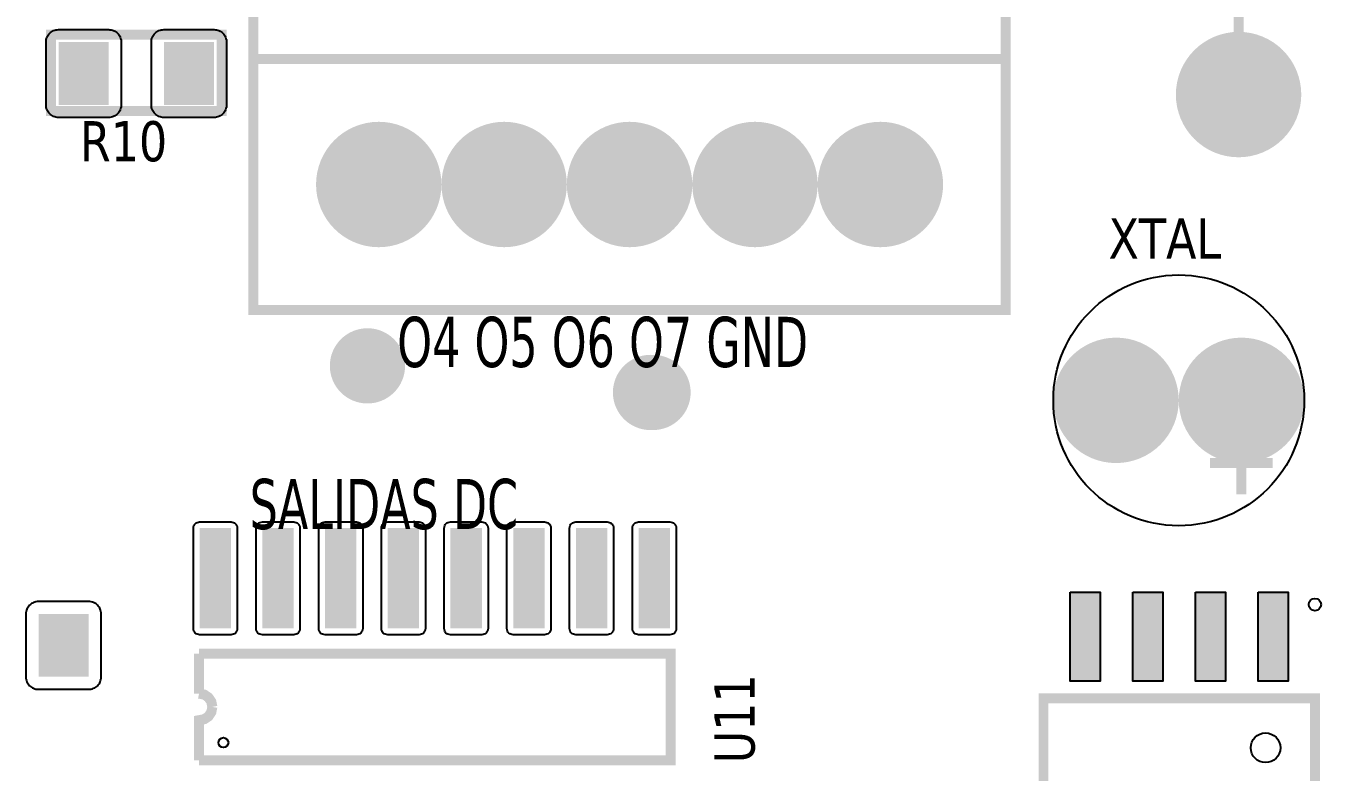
# Model space of a CAD drawing. Header units: millimetres. Extents: x 124 to 302, y 105 to 223.
# Drawn here: x 295.976 to 297.009, y 221.17 to 221.765 of the extents above; entities that cross this region are included whole.
import ezdxf

# ---------------------------------------------------------------- set-up
doc = ezdxf.new("R2010")
doc.units = ezdxf.units.MM
doc.layers.add('DESC', color=250, linetype='Continuous')
doc.styles.get("Standard").update_dxf_attribs({"font": 'tahoma.ttf'})

# ---------------------------------------------------------------- blocks, each defined once
blk = doc.blocks.new('RPAD')
blk.add_trace([(-0.5, -0.5), (-0.5, 0.5), (0.5, -0.5), (0.5, 0.5)])
blk = doc.blocks.new('EPAD')
at = {"const_width": 0.5}
blk.add_lwpolyline([(-0.25, 0, 1), (0.25, 0, 1)], format="xyb", close=True, dxfattribs=at)
blk = doc.blocks.new('PCB_CamaraClimatica')
for points, const_width in [([(148.7239, 113.7893), (148.7239, 113.7393)], 0.008), ([(148.7239, 113.7893), (148.7239, 113.7393)], 0.008), ([(148.7239, 113.7893), (148.7239, 113.7393)], 0.008), ([(147.9383, 113.5176), (148.5383, 113.5176), (148.5383, 113.7676), (147.9383, 113.7676), (147.9383, 113.5176)], 0.008), ([(147.9383, 113.5176), (148.5383, 113.5176), (148.5383, 113.7676), (147.9383, 113.7676), (147.9383, 113.5176)], 0.008), ([(147.9383, 113.5176), (148.5383, 113.5176), (148.5383, 113.7676), (147.9383, 113.7676), (147.9383, 113.5176)], 0.008), ([(147.777, 113.6761), (147.913, 113.6761), (147.913, 113.7371), (147.777, 113.7371), (147.777, 113.6761)], 0.008), ([(147.777, 113.6761), (147.913, 113.6761), (147.913, 113.7371), (147.777, 113.7371), (147.777, 113.6761)], 0.008), ([(147.777, 113.6761), (147.913, 113.6761), (147.913, 113.7371), (147.777, 113.7371), (147.777, 113.6761)], 0.008), ([(147.9383, 113.7176), (148.5383, 113.7176)], 0.008), ([(147.9383, 113.7176), (148.5383, 113.7176)], 0.008), ([(147.9383, 113.7176), (148.5383, 113.7176)], 0.008), ([(148.7262, 113.3705), (148.7262, 113.4205)], 0.008), ([(148.7262, 113.3705), (148.7262, 113.4205)], 0.008), ([(148.7262, 113.3705), (148.7262, 113.4205)], 0.008), ([(148.7512, 113.3955), (148.7012, 113.3955)], 0.008), ([(148.7512, 113.3955), (148.7012, 113.3955)], 0.008), ([(148.7512, 113.3955), (148.7012, 113.3955)], 0.008), ([(147.895, 113.2117), (147.895, 113.2436)], 0.008), ([(147.895, 113.2436), (147.908, 113.2436)], 0.008), ([(147.895, 113.2117), (147.895, 113.2436)], 0.008), ([(147.895, 113.2436), (147.908, 113.2436)], 0.008), ([(147.895, 113.2117), (147.895, 113.2436)], 0.008), ([(147.895, 113.2436), (147.908, 113.2436)], 0.008), ([(147.908, 113.2436), (148.258, 113.2436)], 0.008), ([(147.908, 113.2436), (148.258, 113.2436)], 0.008), ([(147.908, 113.2436), (148.258, 113.2436)], 0.008), ([(148.271, 113.2136), (148.271, 113.2436), (148.258, 113.2436)], 0.008), ([(148.271, 113.2136), (148.271, 113.2436), (148.258, 113.2436)], 0.008), ([(148.271, 113.2136), (148.271, 113.2436), (148.258, 113.2436)], 0.008), ([(147.895, 113.2117), (147.8992, 113.2109), (147.9025, 113.2086), (147.9048, 113.2053), (147.9056, 113.2011)], 0.008), ([(147.895, 113.2117), (147.8992, 113.2109), (147.9025, 113.2086), (147.9048, 113.2053), (147.9056, 113.2011)], 0.008), ([(147.895, 113.2117), (147.8992, 113.2109), (147.9025, 113.2086), (147.9048, 113.2053), (147.9056, 113.2011)], 0.008), ([(148.271, 113.1886), (148.271, 113.2136)], 0.008), ([(148.271, 113.1886), (148.271, 113.2136)], 0.008), ([(148.271, 113.1886), (148.271, 113.2136)], 0.008), ([(148.5683, 113.2079), (148.5683, 113.0268), (148.7848, 113.0268), (148.7848, 113.2079), (148.5683, 113.2079)], 0.00787), ([(148.5683, 113.2079), (148.5683, 113.0268), (148.7848, 113.0268), (148.7848, 113.2079), (148.5683, 113.2079)], 0.00787), ([(148.5683, 113.2079), (148.5683, 113.0268), (148.7848, 113.0268), (148.7848, 113.2079), (148.5683, 113.2079)], 0.00787), ([(147.895, 113.1586), (147.895, 113.1905), (147.8992, 113.1913), (147.9025, 113.1935), (147.9048, 113.1969), (147.9056, 113.2011)], 0.008), ([(147.895, 113.1586), (147.895, 113.1905), (147.8992, 113.1913), (147.9025, 113.1935), (147.9048, 113.1969), (147.9056, 113.2011)], 0.008), ([(147.895, 113.1586), (147.895, 113.1905), (147.8992, 113.1913), (147.9025, 113.1935), (147.9048, 113.1969), (147.9056, 113.2011)], 0.008), ([(148.258, 113.1586), (148.271, 113.1586), (148.271, 113.1886)], 0.008), ([(148.258, 113.1586), (148.271, 113.1586), (148.271, 113.1886)], 0.008), ([(148.258, 113.1586), (148.271, 113.1586), (148.271, 113.1886)], 0.008), ([(147.908, 113.1586), (147.895, 113.1586)], 0.008), ([(147.908, 113.1586), (147.895, 113.1586)], 0.008), ([(147.908, 113.1586), (147.895, 113.1586)], 0.008), ([(147.908, 113.1586), (148.258, 113.1586)], 0.008), ([(147.908, 113.1586), (148.258, 113.1586)], 0.008), ([(147.908, 113.1586), (148.258, 113.1586)], 0.008)]:
    blk.add_lwpolyline(points, dxfattribs=dict(const_width=const_width))
for points in [[(147.823, 113.6711), (147.783, 113.6711), (147.7819, 113.6711), (147.7809, 113.6713), (147.78, 113.6715), (147.779, 113.6719), (147.7782, 113.6723), (147.7773, 113.6728), (147.7766, 113.6733), (147.7759, 113.674), (147.7752, 113.6747), (147.7747, 113.6755), (147.7742, 113.6763), (147.7737, 113.6772), (147.7734, 113.6781), (147.7732, 113.679), (147.773, 113.6801), (147.773, 113.6811), (147.773, 113.7311), (147.773, 113.7321), (147.7732, 113.7331), (147.7734, 113.7341), (147.7737, 113.735), (147.7742, 113.7359), (147.7747, 113.7367), (147.7752, 113.7375), (147.7759, 113.7382), (147.7766, 113.7388), (147.7773, 113.7394), (147.7782, 113.7399), (147.779, 113.7403), (147.78, 113.7407), (147.7809, 113.7409), (147.7819, 113.741), (147.783, 113.7411), (147.823, 113.7411), (147.824, 113.741), (147.825, 113.7409), (147.826, 113.7407), (147.8269, 113.7403), (147.8278, 113.7399), (147.8286, 113.7394), (147.8294, 113.7388), (147.8301, 113.7382), (147.8307, 113.7375), (147.8313, 113.7367), (147.8318, 113.7359), (147.8322, 113.735), (147.8325, 113.7341), (147.8328, 113.7331), (147.8329, 113.7321), (147.833, 113.7311), (147.833, 113.6811), (147.8329, 113.6801), (147.8328, 113.679), (147.8325, 113.6781), (147.8322, 113.6772), (147.8318, 113.6763), (147.8313, 113.6755), (147.8307, 113.6747), (147.8301, 113.674), (147.8294, 113.6733), (147.8286, 113.6728), (147.8278, 113.6723), (147.8269, 113.6719), (147.826, 113.6715), (147.825, 113.6713), (147.824, 113.6711), (147.823, 113.6711)], [(147.907, 113.6711), (147.867, 113.6711), (147.8659, 113.6711), (147.8649, 113.6713), (147.864, 113.6715), (147.863, 113.6719), (147.8622, 113.6723), (147.8613, 113.6728), (147.8606, 113.6733), (147.8599, 113.674), (147.8592, 113.6747), (147.8587, 113.6755), (147.8582, 113.6763), (147.8577, 113.6772), (147.8574, 113.6781), (147.8572, 113.679), (147.857, 113.6801), (147.857, 113.6811), (147.857, 113.7311), (147.857, 113.7321), (147.8572, 113.7331), (147.8574, 113.7341), (147.8577, 113.735), (147.8582, 113.7359), (147.8587, 113.7367), (147.8592, 113.7375), (147.8599, 113.7382), (147.8606, 113.7388), (147.8613, 113.7394), (147.8622, 113.7399), (147.863, 113.7403), (147.864, 113.7407), (147.8649, 113.7409), (147.8659, 113.741), (147.867, 113.7411), (147.907, 113.7411), (147.908, 113.741), (147.909, 113.7409), (147.91, 113.7407), (147.9109, 113.7403), (147.9118, 113.7399), (147.9126, 113.7394), (147.9134, 113.7388), (147.9141, 113.7382), (147.9147, 113.7375), (147.9153, 113.7367), (147.9158, 113.7359), (147.9162, 113.735), (147.9165, 113.7341), (147.9168, 113.7331), (147.9169, 113.7321), (147.917, 113.7311), (147.917, 113.6811), (147.9169, 113.6801), (147.9168, 113.679), (147.9165, 113.6781), (147.9162, 113.6772), (147.9158, 113.6763), (147.9153, 113.6755), (147.9147, 113.6747), (147.9141, 113.674), (147.9134, 113.6733), (147.9126, 113.6728), (147.9118, 113.6723), (147.9109, 113.6719), (147.91, 113.6715), (147.909, 113.6713), (147.908, 113.6711), (147.907, 113.6711)], [(147.8955, 113.3486), (147.9205, 113.3486), (147.9215, 113.3485), (147.9224, 113.3482), (147.9233, 113.3478), (147.924, 113.3471), (147.9246, 113.3464), (147.9251, 113.3456), (147.9254, 113.3446), (147.9255, 113.3436), (147.9255, 113.2636), (147.9254, 113.2626), (147.9251, 113.2616), (147.9246, 113.2608), (147.924, 113.26), (147.9233, 113.2594), (147.9224, 113.259), (147.9215, 113.2587), (147.9205, 113.2586), (147.8955, 113.2586), (147.8945, 113.2587), (147.8935, 113.259), (147.8927, 113.2594), (147.8919, 113.26), (147.8913, 113.2608), (147.8909, 113.2616), (147.8906, 113.2626), (147.8905, 113.2636), (147.8905, 113.3436), (147.8906, 113.3446), (147.8909, 113.3456), (147.8913, 113.3464), (147.8919, 113.3471), (147.8927, 113.3478), (147.8935, 113.3482), (147.8945, 113.3485), (147.8955, 113.3486)], [(147.9455, 113.3486), (147.9705, 113.3486), (147.9715, 113.3485), (147.9724, 113.3482), (147.9733, 113.3478), (147.974, 113.3471), (147.9746, 113.3464), (147.9751, 113.3456), (147.9754, 113.3446), (147.9755, 113.3436), (147.9755, 113.2636), (147.9754, 113.2626), (147.9751, 113.2616), (147.9746, 113.2608), (147.974, 113.26), (147.9733, 113.2594), (147.9724, 113.259), (147.9715, 113.2587), (147.9705, 113.2586), (147.9455, 113.2586), (147.9445, 113.2587), (147.9435, 113.259), (147.9427, 113.2594), (147.9419, 113.26), (147.9413, 113.2608), (147.9409, 113.2616), (147.9406, 113.2626), (147.9405, 113.2636), (147.9405, 113.3436), (147.9406, 113.3446), (147.9409, 113.3456), (147.9413, 113.3464), (147.9419, 113.3471), (147.9427, 113.3478), (147.9435, 113.3482), (147.9445, 113.3485), (147.9455, 113.3486)], [(147.9955, 113.3486), (148.0205, 113.3486), (148.0215, 113.3485), (148.0224, 113.3482), (148.0233, 113.3478), (148.024, 113.3471), (148.0246, 113.3464), (148.0251, 113.3456), (148.0254, 113.3446), (148.0255, 113.3436), (148.0255, 113.2636), (148.0254, 113.2626), (148.0251, 113.2616), (148.0246, 113.2608), (148.024, 113.26), (148.0233, 113.2594), (148.0224, 113.259), (148.0215, 113.2587), (148.0205, 113.2586), (147.9955, 113.2586), (147.9945, 113.2587), (147.9935, 113.259), (147.9927, 113.2594), (147.9919, 113.26), (147.9913, 113.2608), (147.9909, 113.2616), (147.9906, 113.2626), (147.9905, 113.2636), (147.9905, 113.3436), (147.9906, 113.3446), (147.9909, 113.3456), (147.9913, 113.3464), (147.9919, 113.3471), (147.9927, 113.3478), (147.9935, 113.3482), (147.9945, 113.3485), (147.9955, 113.3486)], [(148.0455, 113.3486), (148.0705, 113.3486), (148.0715, 113.3485), (148.0724, 113.3482), (148.0733, 113.3478), (148.074, 113.3471), (148.0746, 113.3464), (148.0751, 113.3456), (148.0754, 113.3446), (148.0755, 113.3436), (148.0755, 113.2636), (148.0754, 113.2626), (148.0751, 113.2616), (148.0746, 113.2608), (148.074, 113.26), (148.0733, 113.2594), (148.0724, 113.259), (148.0715, 113.2587), (148.0705, 113.2586), (148.0455, 113.2586), (148.0445, 113.2587), (148.0435, 113.259), (148.0427, 113.2594), (148.0419, 113.26), (148.0413, 113.2608), (148.0409, 113.2616), (148.0406, 113.2626), (148.0405, 113.2636), (148.0405, 113.3436), (148.0406, 113.3446), (148.0409, 113.3456), (148.0413, 113.3464), (148.0419, 113.3471), (148.0427, 113.3478), (148.0435, 113.3482), (148.0445, 113.3485), (148.0455, 113.3486)], [(148.0955, 113.3486), (148.1205, 113.3486), (148.1215, 113.3485), (148.1224, 113.3482), (148.1233, 113.3478), (148.124, 113.3471), (148.1246, 113.3464), (148.1251, 113.3456), (148.1254, 113.3446), (148.1255, 113.3436), (148.1255, 113.2636), (148.1254, 113.2626), (148.1251, 113.2616), (148.1246, 113.2608), (148.124, 113.26), (148.1233, 113.2594), (148.1224, 113.259), (148.1215, 113.2587), (148.1205, 113.2586), (148.0955, 113.2586), (148.0945, 113.2587), (148.0935, 113.259), (148.0927, 113.2594), (148.0919, 113.26), (148.0913, 113.2608), (148.0909, 113.2616), (148.0906, 113.2626), (148.0905, 113.2636), (148.0905, 113.3436), (148.0906, 113.3446), (148.0909, 113.3456), (148.0913, 113.3464), (148.0919, 113.3471), (148.0927, 113.3478), (148.0935, 113.3482), (148.0945, 113.3485), (148.0955, 113.3486)], [(148.1455, 113.3486), (148.1705, 113.3486), (148.1715, 113.3485), (148.1724, 113.3482), (148.1733, 113.3478), (148.174, 113.3471), (148.1746, 113.3464), (148.1751, 113.3456), (148.1754, 113.3446), (148.1755, 113.3436), (148.1755, 113.2636), (148.1754, 113.2626), (148.1751, 113.2616), (148.1746, 113.2608), (148.174, 113.26), (148.1733, 113.2594), (148.1724, 113.259), (148.1715, 113.2587), (148.1705, 113.2586), (148.1455, 113.2586), (148.1445, 113.2587), (148.1435, 113.259), (148.1427, 113.2594), (148.1419, 113.26), (148.1413, 113.2608), (148.1409, 113.2616), (148.1406, 113.2626), (148.1405, 113.2636), (148.1405, 113.3436), (148.1406, 113.3446), (148.1409, 113.3456), (148.1413, 113.3464), (148.1419, 113.3471), (148.1427, 113.3478), (148.1435, 113.3482), (148.1445, 113.3485), (148.1455, 113.3486)], [(148.1955, 113.3486), (148.2205, 113.3486), (148.2215, 113.3485), (148.2224, 113.3482), (148.2233, 113.3478), (148.224, 113.3471), (148.2246, 113.3464), (148.2251, 113.3456), (148.2254, 113.3446), (148.2255, 113.3436), (148.2255, 113.2636), (148.2254, 113.2626), (148.2251, 113.2616), (148.2246, 113.2608), (148.224, 113.26), (148.2233, 113.2594), (148.2224, 113.259), (148.2215, 113.2587), (148.2205, 113.2586), (148.1955, 113.2586), (148.1945, 113.2587), (148.1935, 113.259), (148.1927, 113.2594), (148.1919, 113.26), (148.1913, 113.2608), (148.1909, 113.2616), (148.1906, 113.2626), (148.1905, 113.2636), (148.1905, 113.3436), (148.1906, 113.3446), (148.1909, 113.3456), (148.1913, 113.3464), (148.1919, 113.3471), (148.1927, 113.3478), (148.1935, 113.3482), (148.1945, 113.3485), (148.1955, 113.3486)], [(148.2455, 113.3486), (148.2705, 113.3486), (148.2715, 113.3485), (148.2724, 113.3482), (148.2733, 113.3478), (148.274, 113.3471), (148.2746, 113.3464), (148.2751, 113.3456), (148.2754, 113.3446), (148.2755, 113.3436), (148.2755, 113.2636), (148.2754, 113.2626), (148.2751, 113.2616), (148.2746, 113.2608), (148.274, 113.26), (148.2733, 113.2594), (148.2724, 113.259), (148.2715, 113.2587), (148.2705, 113.2586), (148.2455, 113.2586), (148.2445, 113.2587), (148.2435, 113.259), (148.2427, 113.2594), (148.2419, 113.26), (148.2413, 113.2608), (148.2409, 113.2616), (148.2406, 113.2626), (148.2405, 113.2636), (148.2405, 113.3436), (148.2406, 113.3446), (148.2409, 113.3456), (148.2413, 113.3464), (148.2419, 113.3471), (148.2427, 113.3478), (148.2435, 113.3482), (148.2445, 113.3485), (148.2455, 113.3486)], [(148.5895, 113.2926), (148.6135, 113.2926), (148.6135, 113.2216), (148.5895, 113.2216), (148.5895, 113.2926)], [(148.6395, 113.2926), (148.6635, 113.2926), (148.6635, 113.2216), (148.6395, 113.2216), (148.6395, 113.2926)], [(148.6895, 113.2926), (148.7135, 113.2926), (148.7135, 113.2216), (148.6895, 113.2216), (148.6895, 113.2926)], [(148.7395, 113.2926), (148.7635, 113.2926), (148.7635, 113.2216), (148.7395, 113.2216), (148.7395, 113.2926)], [(147.807, 113.2851), (147.767, 113.2851), (147.7659, 113.285), (147.7649, 113.2849), (147.764, 113.2847), (147.763, 113.2843), (147.7622, 113.2839), (147.7613, 113.2834), (147.7606, 113.2828), (147.7599, 113.2822), (147.7592, 113.2815), (147.7587, 113.2807), (147.7582, 113.2799), (147.7577, 113.279), (147.7574, 113.2781), (147.7572, 113.2771), (147.757, 113.2761), (147.757, 113.2751), (147.757, 113.2251), (147.757, 113.2241), (147.7572, 113.223), (147.7574, 113.2221), (147.7577, 113.2212), (147.7582, 113.2203), (147.7587, 113.2195), (147.7592, 113.2187), (147.7599, 113.218), (147.7606, 113.2173), (147.7613, 113.2168), (147.7622, 113.2163), (147.763, 113.2159), (147.764, 113.2155), (147.7649, 113.2153), (147.7659, 113.2151), (147.767, 113.2151), (147.807, 113.2151), (147.808, 113.2151), (147.809, 113.2153), (147.81, 113.2155), (147.8109, 113.2159), (147.8118, 113.2163), (147.8126, 113.2168), (147.8134, 113.2173), (147.8141, 113.218), (147.8147, 113.2187), (147.8153, 113.2195), (147.8158, 113.2203), (147.8162, 113.2212), (147.8165, 113.2221), (147.8168, 113.223), (147.8169, 113.2241), (147.817, 113.2251), (147.817, 113.2751), (147.8169, 113.2761), (147.8168, 113.2771), (147.8165, 113.2781), (147.8162, 113.279), (147.8158, 113.2799), (147.8153, 113.2807), (147.8147, 113.2815), (147.8141, 113.2822), (147.8134, 113.2828), (147.8126, 113.2834), (147.8118, 113.2839), (147.8109, 113.2843), (147.81, 113.2847), (147.809, 113.2849), (147.808, 113.285), (147.807, 113.2851)]]:
    blk.add_lwpolyline(points, close=True)
for centre, radius in [((148.6762, 113.4455), 0.1), ((148.6762, 113.4455), 0.1), ((148.6762, 113.4455), 0.1), ((148.7848, 113.2827), 0.00492), ((148.7848, 113.2827), 0.00492), ((148.7848, 113.2827), 0.00492), ((148.7454, 113.1685), 0.0118), ((148.7454, 113.1685), 0.0118), ((148.7454, 113.1685), 0.0118), ((147.9144, 113.1726), 0.004), ((147.9144, 113.1726), 0.004), ((147.9144, 113.1726), 0.004)]:
    blk.add_circle(centre, radius)
for name, p, xscale, yscale in [('EPAD', (148.7239, 113.6893), 0.1, 0.1), ('EPAD', (148.0383, 113.6176), 0.1, 0.1), ('EPAD', (148.1383, 113.6176), 0.1, 0.1), ('EPAD', (148.2383, 113.6176), 0.1, 0.1), ('EPAD', (148.3383, 113.6176), 0.1, 0.1), ('EPAD', (148.4383, 113.6176), 0.1, 0.1), ('EPAD', (148.0293, 113.473), 0.06, 0.06), ('EPAD', (148.6262, 113.4455), 0.1, 0.1), ('EPAD', (148.7262, 113.4455), 0.1, 0.1), ('EPAD', (148.255, 113.4518), 0.06, 0.06), ('EPAD', (148.257, 113.4518), 0.06, 0.06), ('RPAD', (147.908, 113.3036), 0.025, 0.08), ('RPAD', (147.958, 113.3036), 0.025, 0.08), ('RPAD', (148.008, 113.3036), 0.025, 0.08), ('RPAD', (148.058, 113.3036), 0.025, 0.08), ('RPAD', (148.108, 113.3036), 0.025, 0.08), ('RPAD', (148.158, 113.3036), 0.025, 0.08), ('RPAD', (148.208, 113.3036), 0.025, 0.08), ('RPAD', (148.258, 113.3036), 0.025, 0.08), ('RPAD', (148.6015, 113.2571), 0.024, 0.071), ('RPAD', (148.6515, 113.2571), 0.024, 0.071), ('RPAD', (148.7015, 113.2571), 0.024, 0.071), ('RPAD', (148.7515, 113.2571), 0.024, 0.071), ('RPAD', (147.787, 113.2501), 0.04, 0.05)]:
    blk.add_blockref(name, p, dxfattribs=dict(xscale=xscale, yscale=yscale))
at = {"xscale": 0.04, "yscale": 0.05, "rotation": 180}
for p in [(147.803, 113.7061), (147.887, 113.7061)]:
    blk.add_blockref('RPAD', p, dxfattribs=at)
for s, height, width, p in [('R10', 0.032, 0.9375, (147.8, 113.6361)), ('R10', 0.032, 0.9375, (147.8, 113.6361)), ('R10', 0.032, 0.9375, (147.8, 113.6361)), ('XTAL', 0.032, 0.9375, (148.6202, 113.5585)), ('XTAL', 0.032, 0.9375, (148.6202, 113.5585)), ('XTAL', 0.032, 0.9375, (148.6202, 113.5585)), ('O4 O5 O6 O7 GND', 0.04, 0.75, (148.053, 113.4721)), ('O4 O5 O6 O7 GND', 0.04, 0.75, (148.053, 113.4721)), ('O4 O5 O6 O7 GND', 0.04, 0.75, (148.053, 113.4721)), ('SALIDAS DC', 0.04, 0.75, (147.9354, 113.3429)), ('SALIDAS DC', 0.04, 0.75, (147.9354, 113.3429)), ('SALIDAS DC', 0.04, 0.75, (147.9354, 113.3429))]:
    blk.add_text(s, height=height, dxfattribs=dict(width=width)).set_placement(p)
at = {"width": 0.9375}
blk.add_text('U11', height=0.032, rotation=90, dxfattribs=at).set_placement((148.338, 113.1561))
blk.add_text('U11', height=0.032, rotation=90, dxfattribs=at).set_placement((148.338, 113.1561))
blk.add_text('U11', height=0.032, rotation=90, dxfattribs=at).set_placement((148.338, 113.1561))

msp = doc.modelspace()

# ---------------------------------------------------------------- block references
at = {"layer": 'DESC'}
msp.add_blockref('PCB_CamaraClimatica', (148.219, 108.0207), dxfattribs=at)

doc.saveas('drawing.dxf')
